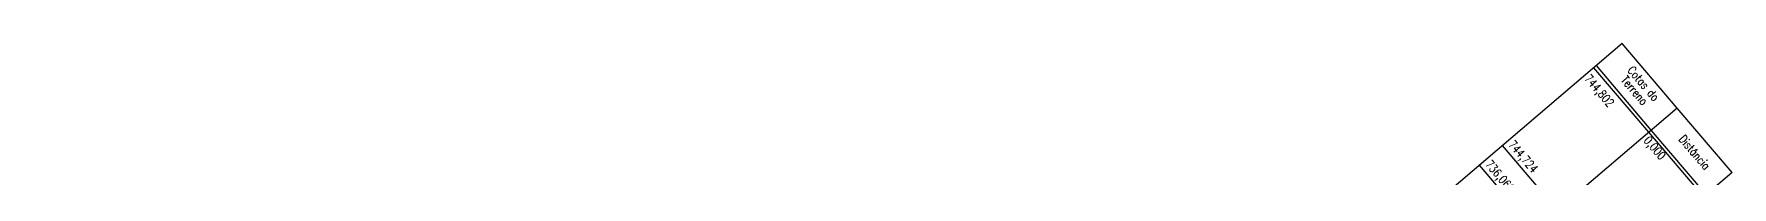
# Model space of a CAD drawing. Header units: metres. Extents: x 307586 to 320046, y 7427249 to 7434250.
# Drawn here: x 316064.6 to 316124.8, y 7433110 to 7433114.7 of the extents above; entities that cross this region are included whole.
import ezdxf

# ---------------------------------------------------------------- set-up
doc = ezdxf.new("R2010")
doc.units = ezdxf.units.M
doc.header["$MEASUREMENT"] = 0
doc.linetypes.add('CONTINUO', pattern=[0])
doc.layers.add('TG', color=45, linetype='Continuous')
doc.styles.add('ROMANS', font='romans', dxfattribs={"height": 0.2})

msp = doc.modelspace()

# ---------------------------------------------------------------- linework, layer by layer
at = {"layer": 'TG', "linetype": 'CONTINUO', "flags": 128}
for points in [[(316120.9, 7433114.696), (316064.631, 7433066.738)], [(316122.846, 7433112.413), (316120.9, 7433114.696)], [(316121.841, 7433111.557), (316119.895, 7433113.84)], [(316121.932, 7433111.634), (316119.986, 7433113.918)], [(316122.846, 7433112.413), (316066.577, 7433064.455)], [(316124.792, 7433110.13), (316122.846, 7433112.413)], [(316123.787, 7433109.273), (316121.841, 7433111.557)], [(316123.878, 7433109.351), (316121.932, 7433111.634)], [(316118.609, 7433108.802), (316116.663, 7433111.085)], [(316117.791, 7433108.105), (316115.845, 7433110.388)], [(316124.792, 7433110.13), (316068.523, 7433062.172)]]:
    msp.add_lwpolyline(points, dxfattribs=at)

# ---------------------------------------------------------------- texts
at = {"layer": 'TG', "style": 'ROMANS', "width": 0.8}
for s, p in [('Cotas do', (316121.067, 7433113.738, 723.3)), ('744,802', (316119.546, 7433113.44)), ('Terreno', (316120.836, 7433113.393, 723.3)), ('Distância', (316122.884, 7433111.299, 726.3)), ('744,724', (316116.846, 7433111.11)), ('0,000', (316121.644, 7433111.258)), ('0,000', (316121.644, 7433111.258, 724.9)), ('736,060', (316116.029, 7433110.414))]:
    msp.add_text(s, height=0.3, rotation=310.44123, dxfattribs=at).set_placement(p)

doc.saveas('drawing.dxf')
